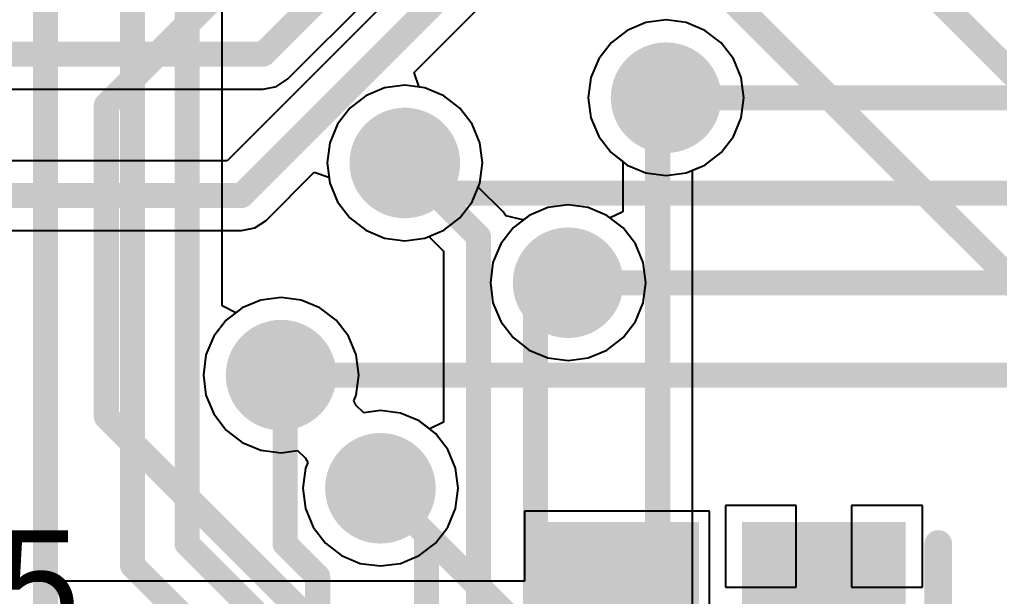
# Model space of a CAD drawing. Header units: millimetres. Extents: x 0 to 7.44, y -3.03 to 0.
# Drawn here: x 4.782 to 5.1363, y -0.8655 to -0.6568 of the extents above; entities that cross this region are included whole.
import ezdxf

# ---------------------------------------------------------------- set-up
doc = ezdxf.new("R2010")
doc.units = ezdxf.units.MM
doc.header["$MEASUREMENT"] = 0
for name, color, linetype in [('BottomLayer', 5, 'Continuous'), ('BottomOverlay', 54, 'Continuous'), ('BottomPaste', 16, 'Continuous'), ('BottomSolder', 6, 'Continuous'), ('MidLayer1', 16, 'Continuous'), ('MidLayer2', 76, 'Continuous'), ('MultiLayer', 9, 'Continuous'), ('TopLayer', 1, 'Continuous'), ('TopOverlay', 2, 'Continuous'), ('ViaHoleLayer', 16, 'Continuous')]:
    doc.layers.add(name, color=color, linetype=linetype)

# ---------------------------------------------------------------- blocks, each defined once
blk = doc.blocks.new('CAP_0805_B_157')
at = {"layer": 'BottomLayer'}
for points in [[(-0.05511, -0.02953), (-0.00393, -0.02953), (-0.05511, 0.02953), (-0.00393, 0.02953)], [(0.0197, -0.02953), (0.07088, -0.02953), (0.0197, 0.02953), (0.07088, 0.02953)]]:
    blk.add_solid(points, dxfattribs=at)
at = {"layer": 'BottomOverlay', "const_width": 0.01}
blk.add_lwpolyline([(-0.07088, 0.02557), (-0.07088, -0.02557)], dxfattribs=at)
at = {"layer": 'BottomOverlay', "const_width": 0.005}
for points in [[(-0.07338, 0.02557, 1), (-0.06838, 0.02557, 1)], [(-0.07338, -0.02557, 1), (-0.06838, -0.02557, 1)]]:
    blk.add_lwpolyline(points, format="xyb", close=True, dxfattribs=at)
at = {"layer": 'BottomPaste'}
for points in [[(-0.05511, -0.02953), (-0.00393, -0.02953), (-0.05511, 0.02953), (-0.00393, 0.02953)], [(0.0197, -0.02953), (0.07088, -0.02953), (0.0197, 0.02953), (0.07088, 0.02953)]]:
    blk.add_solid(points, dxfattribs=at)
at = {"layer": 'BottomSolder'}
for points in [[(-0.05911, -0.03353), (0.00007, -0.03353), (-0.05911, 0.03353), (0.00007, 0.03353)], [(0.0157, -0.03353), (0.07488, -0.03353), (0.0157, 0.03353), (0.07488, 0.03353)]]:
    blk.add_solid(points, dxfattribs=at)

msp = doc.modelspace()

# ---------------------------------------------------------------- linework, layer by layer
at = {"layer": 'BottomLayer'}
for p, q in [((4.87902, -0.67823), (5.19028, -0.36698)), ((5.11704, -0.44775), (4.85697, -0.70783)), ((4.92461, -0.67595), (5.13122, -0.46934)), ((5.00847, -0.65788), (5.00169, -0.66069)), ((5.01575, -0.65692), (5.00847, -0.65788)), ((5.02302, -0.65788), (5.01575, -0.65692)), ((5.02981, -0.66069), (5.02302, -0.65788)), ((5.00169, -0.66069), (4.99587, -0.66516)), ((5.03563, -0.66516), (5.02981, -0.66069)), ((4.99587, -0.66516), (4.9914, -0.67098)), ((5.0401, -0.67098), (5.03563, -0.66516)), ((4.9914, -0.67098), (4.98859, -0.67776)), ((5.0429, -0.67776), (5.0401, -0.67098)), ((4.92641, -0.68122), (4.92461, -0.67595)), ((4.87492, -0.68097), (4.87902, -0.67823)), ((4.98859, -0.67776), (4.98763, -0.68504)), ((5.04386, -0.68504), (5.0429, -0.67776)), ((4.74541, -0.68194), (4.87008, -0.68194)), ((4.87008, -0.68194), (4.87492, -0.68097)), ((4.92854, -0.68151), (4.92641, -0.68122)), ((4.93532, -0.68431), (4.92854, -0.68151)), ((4.94114, -0.68878), (4.93532, -0.68431)), ((4.98763, -0.68504), (4.98859, -0.69232)), ((5.0429, -0.69232), (5.04386, -0.68504)), ((4.94561, -0.6946), (4.94114, -0.68878)), ((4.98859, -0.69232), (4.9914, -0.6991)), ((5.0401, -0.6991), (5.0429, -0.69232)), ((4.94842, -0.70138), (4.94561, -0.6946)), ((4.94937, -0.70866), (4.94842, -0.70138)), ((4.9914, -0.6991), (4.99587, -0.70492)), ((5.03563, -0.70492), (5.0401, -0.6991)), ((4.99587, -0.70492), (5.00169, -0.70939)), ((5.02981, -0.70939), (5.03563, -0.70492)), ((4.85697, -0.70783), (4.72178, -0.70783)), ((4.94842, -0.71594), (4.94937, -0.70866)), ((4.87115, -0.72941), (4.88854, -0.71202)), ((4.88854, -0.71202), (4.89382, -0.71381)), ((5.00169, -0.70939), (5.00847, -0.7122)), ((5.00847, -0.7122), (5.01575, -0.71315)), ((5.01575, -0.71315), (5.02302, -0.7122)), ((5.02302, -0.7122), (5.02981, -0.70939)), ((4.89382, -0.71381), (4.8941, -0.71594)), ((4.8941, -0.71594), (4.89691, -0.72272)), ((4.94561, -0.72272), (4.94842, -0.71594)), ((4.89691, -0.72272), (4.90138, -0.72854)), ((4.94114, -0.72854), (4.94561, -0.72272)), ((4.97304, -0.72481), (4.96626, -0.72762)), ((4.98032, -0.72385), (4.97304, -0.72481)), ((4.98759, -0.72481), (4.98032, -0.72385)), ((4.99437, -0.72762), (4.98759, -0.72481)), ((4.86704, -0.73215), (4.87115, -0.72941)), ((4.90138, -0.72854), (4.9072, -0.73301)), ((4.93532, -0.73301), (4.94114, -0.72854)), ((4.96626, -0.72762), (4.96044, -0.73209)), ((5.00019, -0.73209), (4.99437, -0.72762)), ((4.72178, -0.73312), (4.8622, -0.73312)), ((4.8622, -0.73312), (4.86704, -0.73215)), ((4.9072, -0.73301), (4.91398, -0.73582)), ((4.92854, -0.73582), (4.93532, -0.73301)), ((4.96044, -0.73209), (4.95597, -0.73791)), ((5.00466, -0.73791), (5.00019, -0.73209)), ((4.91398, -0.73582), (4.92126, -0.73678)), ((4.92126, -0.73678), (4.92854, -0.73582)), ((4.95597, -0.73791), (4.95316, -0.74469)), ((5.00747, -0.74469), (5.00466, -0.73791)), ((4.95316, -0.74469), (4.9522, -0.75197)), ((5.00843, -0.75197), (5.00747, -0.74469)), ((4.9522, -0.75197), (4.95316, -0.75925)), ((5.00747, -0.75925), (5.00843, -0.75197)), ((4.86924, -0.75824), (4.86246, -0.76105)), ((4.87652, -0.75728), (4.86924, -0.75824)), ((4.8838, -0.75824), (4.87652, -0.75728)), ((4.89058, -0.76105), (4.8838, -0.75824)), ((4.86246, -0.76105), (4.85664, -0.76552)), ((4.8964, -0.76552), (4.89058, -0.76105)), ((4.95316, -0.75925), (4.95597, -0.76603)), ((5.00466, -0.76603), (5.00747, -0.75925)), ((4.85664, -0.76552), (4.85217, -0.77134)), ((4.90087, -0.77134), (4.8964, -0.76552)), ((4.95597, -0.76603), (4.96044, -0.77185)), ((5.00019, -0.77185), (5.00466, -0.76603)), ((4.85217, -0.77134), (4.84936, -0.77812)), ((4.90368, -0.77812), (4.90087, -0.77134)), ((4.96044, -0.77185), (4.96626, -0.77632)), ((4.99437, -0.77632), (5.00019, -0.77185)), ((4.84936, -0.77812), (4.84841, -0.7854)), ((4.90463, -0.7854), (4.90368, -0.77812)), ((4.96626, -0.77632), (4.97304, -0.77913)), ((4.97304, -0.77913), (4.98032, -0.78008)), ((4.98032, -0.78008), (4.98759, -0.77913)), ((4.98759, -0.77913), (4.99437, -0.77632)), ((4.84841, -0.7854), (4.84936, -0.79267)), ((4.90368, -0.79267), (4.90463, -0.7854)), ((4.84936, -0.79267), (4.85217, -0.79945)), ((4.90282, -0.79475), (4.90368, -0.79267)), ((4.90371, -0.79643), (4.90282, -0.79475)), ((4.90646, -0.79901), (4.90371, -0.79643)), ((4.85217, -0.79945), (4.85664, -0.80528)), ((4.91245, -0.79822), (4.90646, -0.79901)), ((4.91973, -0.79918), (4.91245, -0.79822)), ((4.92651, -0.80199), (4.91973, -0.79918)), ((4.93233, -0.80646), (4.92651, -0.80199)), ((4.85664, -0.80528), (4.86246, -0.80975)), ((4.9368, -0.81228), (4.93233, -0.80646)), ((4.86246, -0.80975), (4.86924, -0.81255)), ((4.86924, -0.81255), (4.87652, -0.81351)), ((4.87652, -0.81351), (4.88251, -0.81272)), ((4.88251, -0.81272), (4.88526, -0.8153)), ((4.93961, -0.81906), (4.9368, -0.81228)), ((4.88526, -0.8153), (4.88615, -0.81699)), ((4.88615, -0.81699), (4.8853, -0.81906)), ((4.8853, -0.81906), (4.88434, -0.82634)), ((4.94057, -0.82634), (4.93961, -0.81906)), ((4.88434, -0.82634), (4.8853, -0.83362)), ((4.93961, -0.83362), (4.94057, -0.82634)), ((5.06283, -0.83252), (5.03724, -0.83252)), ((5.03724, -0.83252), (5.03724, -0.86205)), ((5.06283, -0.86205), (5.06283, -0.83252)), ((5.10843, -0.83252), (5.08283, -0.83252)), ((5.08283, -0.83252), (5.08283, -0.86205)), ((5.10843, -0.86205), (5.10843, -0.83252)), ((4.8853, -0.83362), (4.8881, -0.8404)), ((4.9368, -0.8404), (4.93961, -0.83362)), ((5.0315, -0.83465), (4.96457, -0.83465)), ((4.96457, -0.83465), (4.96457, -0.85989)), ((5.0315, -0.90945), (5.0315, -0.83465)), ((4.8881, -0.8404), (4.89257, -0.84622)), ((4.93233, -0.84622), (4.9368, -0.8404)), ((4.89257, -0.84622), (4.8984, -0.85069)), ((4.92651, -0.85069), (4.93233, -0.84622)), ((4.8984, -0.85069), (4.90518, -0.8535)), ((4.90518, -0.8535), (4.91245, -0.85445)), ((4.91245, -0.85445), (4.91973, -0.8535)), ((4.91973, -0.8535), (4.92651, -0.85069)), ((4.96457, -0.85989), (4.75394, -0.85989)), ((5.03724, -0.86205), (5.06283, -0.86205)), ((5.08283, -0.86205), (5.10843, -0.86205))]:
    msp.add_line(p, q, dxfattribs=at)
for points, const_width in [([(4.87008, -0.66929), (5.18504, -0.35433)], 0.00906), ([(4.8622, -0.72047), (5.12598, -0.45669)], 0.00906), ([(4.72047, -0.66929), (4.87008, -0.66929)], 0.00906), ([(4.69685, -0.72047), (4.8622, -0.72047)], 0.00906), ([(4.99803, -0.87795), (4.99803, -0.87205)], 0.01969)]:
    msp.add_lwpolyline(points, dxfattribs=dict(at, const_width=const_width))
for points, const_width in [([(4.86782, -0.66929, 1), (4.87234, -0.66929, 1)], 0.00453), ([(4.86782, -0.66929, 1), (4.87234, -0.66929, 1)], 0.00453), ([(5.00575, -0.68504, 1), (5.02575, -0.68504, 1)], 0.02), ([(4.91126, -0.70866, 1), (4.93126, -0.70866, 1)], 0.02), ([(4.85994, -0.72047, 1), (4.86447, -0.72047, 1)], 0.00453), ([(4.85994, -0.72047, 1), (4.86447, -0.72047, 1)], 0.00453), ([(4.97032, -0.75197, 1), (4.99031, -0.75197, 1)], 0.02), ([(4.86652, -0.7854, 1), (4.88652, -0.7854, 1)], 0.02), ([(4.90245, -0.82634, 1), (4.92245, -0.82634, 1)], 0.02), ([(4.99311, -0.87205, 1), (5.00295, -0.87205, 1)], 0.00984)]:
    msp.add_lwpolyline(points, format="xyb", close=True, dxfattribs=dict(at, const_width=const_width))
at = {"layer": 'MidLayer1', "const_width": 0.00906}
for points in [[(4.81333, -0.68777), (4.87312, -0.62797)], [(4.81333, -0.80046), (4.81333, -0.68777)], [(5.01575, -0.68504), (5.20079, -0.68504)], [(4.92126, -0.70866), (4.93217, -0.71957)], [(4.93217, -0.71957), (5.19594, -0.71957)], [(4.98032, -0.75197), (5.18504, -0.75197)], [(4.87652, -0.7854), (5.1791, -0.7854)], [(4.81333, -0.80046), (4.93148, -0.91861)], [(4.91245, -0.82634), (5.22047, -1.13436)]]:
    msp.add_lwpolyline(points, dxfattribs=at)
at = {"layer": 'MidLayer1'}
for points, const_width in [([(5.00575, -0.68504, 1), (5.02575, -0.68504, 1)], 0.02), ([(4.81106, -0.68777, 1), (4.81559, -0.68777, 1)], 0.00453), ([(4.81106, -0.68777, 1), (4.81559, -0.68777, 1)], 0.00453), ([(5.01348, -0.68504, 1), (5.01801, -0.68504, 1)], 0.00453), ([(4.91126, -0.70866, 1), (4.93126, -0.70866, 1)], 0.02), ([(4.919, -0.70866, 1), (4.92352, -0.70866, 1)], 0.00453), ([(4.9299, -0.71957, 1), (4.93443, -0.71957, 1)], 0.00453), ([(4.9299, -0.71957, 1), (4.93443, -0.71957, 1)], 0.00453), ([(4.97032, -0.75197, 1), (4.99031, -0.75197, 1)], 0.02), ([(4.97805, -0.75197, 1), (4.98258, -0.75197, 1)], 0.00453), ([(4.86652, -0.7854, 1), (4.88652, -0.7854, 1)], 0.02), ([(4.87426, -0.7854, 1), (4.87878, -0.7854, 1)], 0.00453), ([(4.81106, -0.80046, 1), (4.81559, -0.80046, 1)], 0.00453), ([(4.81106, -0.80046, 1), (4.81559, -0.80046, 1)], 0.00453), ([(4.90245, -0.82634, 1), (4.92245, -0.82634, 1)], 0.02), ([(4.91019, -0.82634, 1), (4.91472, -0.82634, 1)], 0.00453)]:
    msp.add_lwpolyline(points, format="xyb", close=True, dxfattribs=dict(at, const_width=const_width))
at = {"layer": 'MidLayer2', "const_width": 0.00906}
for points in [[(5.08268, -0.61811), (5.22047, -0.75591)], [(5.03937, -0.64961), (5.14961, -0.75984)]]:
    msp.add_lwpolyline(points, dxfattribs=at)
at = {"layer": 'MidLayer2', "const_width": 0.02}
for points in [[(5.00575, -0.68504, 1), (5.02575, -0.68504, 1)], [(4.91126, -0.70866, 1), (4.93126, -0.70866, 1)], [(4.97032, -0.75197, 1), (4.99031, -0.75197, 1)], [(4.86652, -0.7854, 1), (4.88652, -0.7854, 1)], [(4.90245, -0.82634, 1), (4.92245, -0.82634, 1)]]:
    msp.add_lwpolyline(points, format="xyb", close=True, dxfattribs=at)
at = {"layer": 'MultiLayer', "const_width": 0.02}
for points in [[(5.00575, -0.68504, 1), (5.02575, -0.68504, 1)], [(4.91126, -0.70866, 1), (4.93126, -0.70866, 1)], [(4.97032, -0.75197, 1), (4.99031, -0.75197, 1)], [(4.86652, -0.7854, 1), (4.88652, -0.7854, 1)], [(4.90245, -0.82634, 1), (4.92245, -0.82634, 1)]]:
    msp.add_lwpolyline(points, format="xyb", close=True, dxfattribs=at)
at = {"layer": 'TopLayer'}
for p, q in [((4.85516, -0.76035), (4.85516, -0.65202)), ((5.00847, -0.65788), (5.00169, -0.66069)), ((5.01575, -0.65692), (5.00847, -0.65788)), ((5.02302, -0.65788), (5.01575, -0.65692)), ((5.02981, -0.66069), (5.02302, -0.65788)), ((5.00169, -0.66069), (4.99587, -0.66516)), ((5.03563, -0.66516), (5.02981, -0.66069)), ((4.99587, -0.66516), (4.9914, -0.67098)), ((5.0401, -0.67098), (5.03563, -0.66516)), ((4.9914, -0.67098), (4.98859, -0.67776)), ((5.0429, -0.67776), (5.0401, -0.67098)), ((4.98859, -0.67776), (4.98763, -0.68504)), ((5.04386, -0.68504), (5.0429, -0.67776)), ((4.91398, -0.68151), (4.9072, -0.68431)), ((4.92126, -0.68055), (4.91398, -0.68151)), ((4.92854, -0.68151), (4.92126, -0.68055)), ((4.93532, -0.68431), (4.92854, -0.68151)), ((4.9072, -0.68431), (4.90138, -0.68878)), ((4.94114, -0.68878), (4.93532, -0.68431)), ((4.98763, -0.68504), (4.98859, -0.69232)), ((5.0429, -0.69232), (5.04386, -0.68504)), ((4.90138, -0.68878), (4.89691, -0.6946)), ((4.94561, -0.6946), (4.94114, -0.68878)), ((4.98859, -0.69232), (4.9914, -0.6991)), ((5.0401, -0.6991), (5.0429, -0.69232)), ((4.89691, -0.6946), (4.8941, -0.70138)), ((4.94842, -0.70138), (4.94561, -0.6946)), ((4.8941, -0.70138), (4.89315, -0.70866)), ((4.94937, -0.70866), (4.94842, -0.70138)), ((4.9914, -0.6991), (4.99587, -0.70492)), ((5.03563, -0.70492), (5.0401, -0.6991)), ((4.99587, -0.70492), (5.00007, -0.70815)), ((5.02981, -0.70939), (5.03563, -0.70492)), ((4.89315, -0.70866), (4.8941, -0.71594)), ((4.94842, -0.71594), (4.94937, -0.70866)), ((5.00007, -0.70815), (5.00007, -0.72634)), ((5.02536, -0.71123), (5.02981, -0.70939)), ((5.02536, -0.92035), (5.02536, -0.71123)), ((4.8941, -0.71594), (4.89691, -0.72272)), ((4.94783, -0.71735), (4.94842, -0.71594)), ((4.95685, -0.72637), (4.94783, -0.71735)), ((4.89691, -0.72272), (4.90138, -0.72854)), ((4.95781, -0.7278), (4.95685, -0.72637)), ((4.97304, -0.72481), (4.96626, -0.72762)), ((4.98032, -0.72385), (4.97304, -0.72481)), ((4.98759, -0.72481), (4.98032, -0.72385)), ((4.99437, -0.72762), (4.98759, -0.72481)), ((5.00007, -0.72634), (4.99559, -0.72855)), ((4.90138, -0.72854), (4.9072, -0.73301)), ((4.96389, -0.72926), (4.95781, -0.7278)), ((4.96426, -0.72915), (4.96389, -0.72926)), ((4.96626, -0.72762), (4.96426, -0.72915)), ((4.99559, -0.72855), (4.99437, -0.72762)), ((4.9072, -0.73301), (4.91398, -0.73582)), ((4.91398, -0.73582), (4.92126, -0.73678)), ((4.92126, -0.73678), (4.92854, -0.73582)), ((4.92854, -0.73582), (4.92995, -0.73523)), ((4.92995, -0.73523), (4.93527, -0.74055)), ((4.93527, -0.74055), (4.93527, -0.80241)), ((4.86924, -0.75824), (4.86246, -0.76105)), ((4.87652, -0.75728), (4.86924, -0.75824)), ((4.8838, -0.75824), (4.87652, -0.75728)), ((4.89058, -0.76105), (4.8838, -0.75824)), ((4.86016, -0.76281), (4.85516, -0.76035)), ((4.86246, -0.76105), (4.86016, -0.76281)), ((4.8964, -0.76552), (4.89058, -0.76105)), ((4.90087, -0.77134), (4.8964, -0.76552)), ((4.90368, -0.77812), (4.90087, -0.77134)), ((4.90463, -0.7854), (4.90368, -0.77812)), ((4.90368, -0.79267), (4.90463, -0.7854)), ((4.90282, -0.79475), (4.90368, -0.79267)), ((4.90371, -0.79643), (4.90282, -0.79475)), ((4.90646, -0.79901), (4.90371, -0.79643)), ((4.91245, -0.79822), (4.90646, -0.79901)), ((4.91973, -0.79918), (4.91245, -0.79822)), ((4.92651, -0.80199), (4.91973, -0.79918)), ((4.93027, -0.80487), (4.92651, -0.80199)), ((4.93527, -0.80241), (4.93027, -0.80487))]:
    msp.add_line(p, q, dxfattribs=at)
at = {"layer": 'TopLayer', "const_width": 0.00906}
for points in [[(4.79134, -0.9252), (4.79134, -0.49606)], [(4.82283, -0.85433), (4.82283, -0.55906)], [(4.84252, -0.84646), (4.84252, -0.64678)], [(5.01272, -0.68807), (5.01575, -0.68504)], [(5.01272, -0.92035), (5.01272, -0.68807)], [(4.92126, -0.70866), (4.94791, -0.73532)], [(4.94791, -0.92429), (4.94791, -0.73532)], [(4.9685, -0.76378), (4.98032, -0.75197)], [(4.9685, -0.9252), (4.9685, -0.76378)], [(4.87652, -0.7854), (4.87795, -0.78683)], [(4.87795, -0.84646), (4.87795, -0.78683)], [(4.91245, -0.82634), (4.92913, -0.84302)], [(4.92913, -0.9252), (4.92913, -0.84302)], [(4.84252, -0.84646), (4.87008, -0.87402)], [(4.87795, -0.84646), (4.88976, -0.85827)], [(4.82283, -0.85433), (4.85039, -0.88189)], [(4.88976, -0.9252), (4.88976, -0.85827)]]:
    msp.add_lwpolyline(points, dxfattribs=at)
at = {"layer": 'TopLayer'}
for points, const_width in [([(5.00575, -0.68504, 1), (5.02575, -0.68504, 1)], 0.02), ([(5.01045, -0.68807, 1), (5.01498, -0.68807, 1)], 0.00453), ([(5.01045, -0.68807, 1), (5.01498, -0.68807, 1)], 0.00453), ([(5.01348, -0.68504, 1), (5.01801, -0.68504, 1)], 0.00453), ([(4.91126, -0.70866, 1), (4.93126, -0.70866, 1)], 0.02), ([(4.919, -0.70866, 1), (4.92352, -0.70866, 1)], 0.00453), ([(4.94565, -0.73532, 1), (4.95018, -0.73532, 1)], 0.00453), ([(4.94565, -0.73532, 1), (4.95018, -0.73532, 1)], 0.00453), ([(4.97032, -0.75197, 1), (4.99031, -0.75197, 1)], 0.02), ([(4.97805, -0.75197, 1), (4.98258, -0.75197, 1)], 0.00453), ([(4.96624, -0.76378, 1), (4.97077, -0.76378, 1)], 0.00453), ([(4.96624, -0.76378, 1), (4.97077, -0.76378, 1)], 0.00453), ([(4.86652, -0.7854, 1), (4.88652, -0.7854, 1)], 0.02), ([(4.87426, -0.7854, 1), (4.87878, -0.7854, 1)], 0.00453), ([(4.87569, -0.78683, 1), (4.88022, -0.78683, 1)], 0.00453), ([(4.87569, -0.78683, 1), (4.88022, -0.78683, 1)], 0.00453), ([(4.90245, -0.82634, 1), (4.92245, -0.82634, 1)], 0.02), ([(4.91019, -0.82634, 1), (4.91472, -0.82634, 1)], 0.00453), ([(4.92687, -0.84302, 1), (4.9314, -0.84302, 1)], 0.00453), ([(4.92687, -0.84302, 1), (4.9314, -0.84302, 1)], 0.00453), ([(4.84026, -0.84646, 1), (4.84478, -0.84646, 1)], 0.00453), ([(4.84026, -0.84646, 1), (4.84478, -0.84646, 1)], 0.00453), ([(4.87569, -0.84646, 1), (4.88022, -0.84646, 1)], 0.00453), ([(4.87569, -0.84646, 1), (4.88022, -0.84646, 1)], 0.00453), ([(4.82057, -0.85433, 1), (4.8251, -0.85433, 1)], 0.00453), ([(4.82057, -0.85433, 1), (4.8251, -0.85433, 1)], 0.00453), ([(4.8875, -0.85827, 1), (4.89203, -0.85827, 1)], 0.00453), ([(4.8875, -0.85827, 1), (4.89203, -0.85827, 1)], 0.00453)]:
    msp.add_lwpolyline(points, format="xyb", close=True, dxfattribs=dict(at, const_width=const_width))
at = {"layer": 'ViaHoleLayer', "const_width": 0.00956}
for points in [[(5.01097, -0.68504, 1), (5.02053, -0.68504, 1)], [(4.91648, -0.70866, 1), (4.92604, -0.70866, 1)], [(4.97553, -0.75197, 1), (4.9851, -0.75197, 1)], [(4.87174, -0.7854, 1), (4.8813, -0.7854, 1)], [(4.90767, -0.82634, 1), (4.91723, -0.82634, 1)]]:
    msp.add_lwpolyline(points, format="xyb", close=True, dxfattribs=at)

# ---------------------------------------------------------------- block references
at = {"rotation": 180}
msp.add_blockref('CAP_0805_B_157', (5.04332, -0.87205), dxfattribs=at)

# ---------------------------------------------------------------- texts
at = {"layer": 'TopOverlay'}
msp.add_text('U5', height=0.039894, dxfattribs=at).set_placement((4.73559, -0.88144))

doc.saveas('drawing.dxf')
